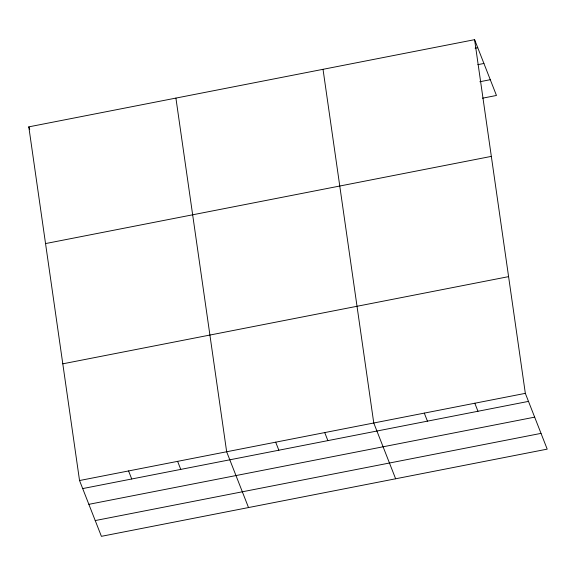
<?xml version="1.0" encoding="UTF-8"?>
<svg xmlns="http://www.w3.org/2000/svg" width="576" height="576" viewBox="0 0 576 576"><rect width="100%" height="100%" fill="white"/><g stroke="black" fill="none" stroke-linecap="round" stroke-linejoin="round"><path stroke-width="0.86" d="M474.595 39.672L525.334 393.35L547.2 449.136L101.405 536.328L79.538 480.535L28.8 126.864L474.595 39.672L496.462 95.465L482.522 98.186M475.135 48.226L477.749 47.714M477.821 64.663L483.919 63.468M479.83 81.749L490.284 79.704M45.547 243.576L491.342 156.384M62.798 363.823L508.594 276.638M79.538 480.535L525.334 393.35M82.692 488.578L528.487 401.386M88.87 504.331L534.665 417.146M95.227 520.567L541.022 433.375M474.811 403.229L477.965 411.271M424.289 413.107L427.442 421.15M395.633 478.778L373.766 422.993L323.028 69.322M324.727 432.583L327.881 440.618M275.688 442.174L278.842 450.209M248.515 507.55L226.656 451.764L175.91 98.093M177.617 461.354L180.763 469.397M28.8 126.864L29.743 129.276M128.578 470.945L131.731 478.987"/></g></svg>
